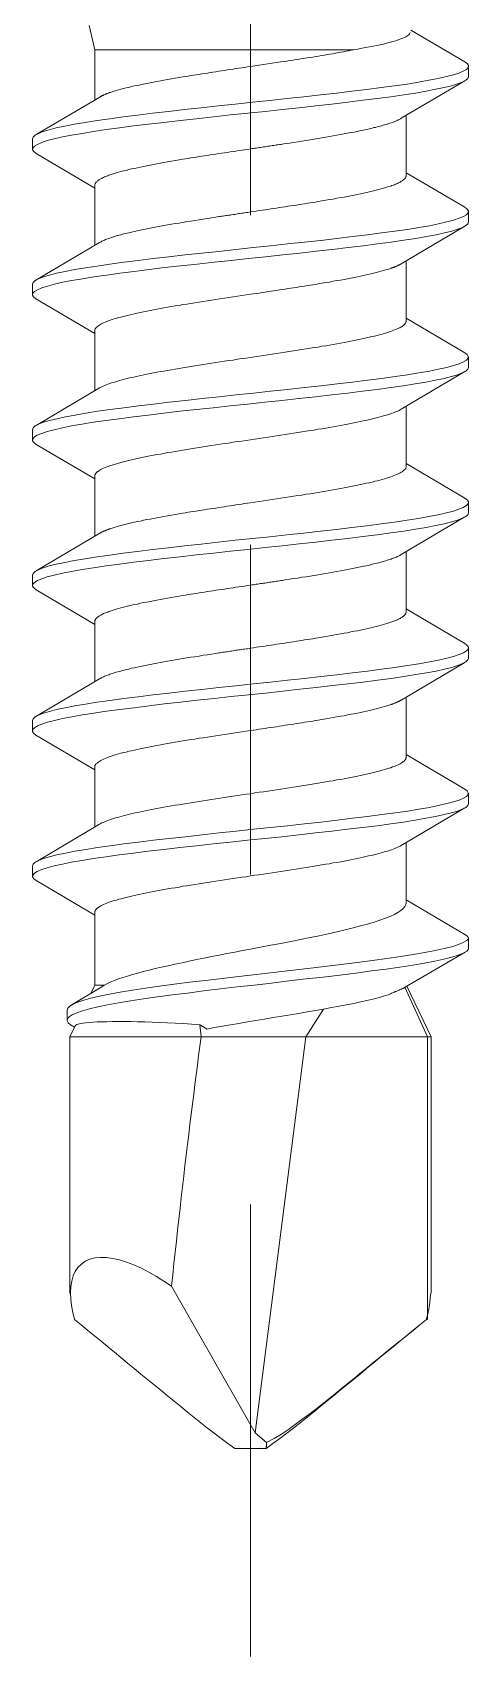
# Model space of a CAD drawing. Header units: millimetres. Extents: x 1459 to 16731, y 971 to 8404.
# Drawn here: x 5903.98 to 5908.18, y 2284.15 to 2299.79 of the extents above; entities that cross this region are included whole.
import ezdxf

# ---------------------------------------------------------------- set-up
doc = ezdxf.new("R2010")
doc.units = ezdxf.units.MM
doc.header["$LTSCALE"] = 0.5
doc.linetypes.add('CENTER', pattern=[50.8, 31.75, -6.35, 6.35, -6.35])
doc.layers.get('0').update_dxf_attribs({"lineweight": 20})
doc.layers.add('Quincaillerie', color=150, linetype='Continuous', lineweight=20)

# ---------------------------------------------------------------- blocks, each defined once
blk = doc.blocks.new('4970082')
at = {"color": 1, "linetype": 'CENTER'}
blk.add_line((0, 5.75), (0, -24.003), dxfattribs=at)
for p, q in [((-1.5, -8.535), (-1.554, -8.3)), ((1.544, -8.344), (2.066, -8.652)), ((0.993, -8.535), (-1.5, -8.535)), ((-1.5, -9.018), (-1.5, -8.535)), ((2.1, -8.792), (2.1, -8.692)), ((2.066, -8.832), (1.453, -9.194)), ((-2.064, -9.351), (-1.452, -8.989)), ((1.5, -9.746), (1.5, -9.166)), ((-2.099, -9.492), (-2.099, -9.392)), ((-1.5, -9.866), (-2.065, -9.533)), ((-1.5, -10.418), (-1.5, -9.838)), ((1.5, -9.718), (2.065, -10.051)), ((2.099, -10.192), (2.099, -10.092)), ((2.064, -10.233), (1.452, -10.595)), ((-2.066, -10.752), (-1.453, -10.39)), ((1.5, -11.146), (1.5, -10.566)), ((-2.1, -10.892), (-2.1, -10.792)), ((-1.5, -11.266), (-2.066, -10.932)), ((-1.5, -11.818), (-1.5, -11.238)), ((1.5, -11.118), (2.064, -11.451)), ((2.099, -11.592), (2.099, -11.492)), ((2.065, -11.633), (1.453, -11.994)), ((-2.065, -12.151), (-1.453, -11.79)), ((1.5, -12.546), (1.5, -11.966)), ((-2.099, -12.292), (-2.099, -12.192)), ((-1.5, -12.666), (-2.064, -12.333)), ((-1.5, -13.218), (-1.5, -12.638)), ((1.5, -12.518), (2.066, -12.852)), ((2.1, -12.992), (2.1, -12.892)), ((2.066, -13.032), (1.453, -13.394)), ((-2.064, -13.551), (-1.452, -13.189)), ((1.5, -13.946), (1.5, -13.366)), ((-2.099, -13.692), (-2.099, -13.592)), ((-1.5, -14.066), (-2.065, -13.733)), ((-1.5, -14.618), (-1.5, -14.038)), ((1.5, -13.918), (2.065, -14.251)), ((2.099, -14.392), (2.099, -14.292)), ((2.064, -14.433), (1.452, -14.795)), ((-2.066, -14.952), (-1.453, -14.59)), ((1.5, -15.346), (1.5, -14.766)), ((-2.1, -15.092), (-2.1, -14.992)), ((-1.5, -15.466), (-2.066, -15.132)), ((1.5, -15.318), (2.064, -15.651)), ((-1.5, -16.018), (-1.5, -15.438)), ((2.099, -15.792), (2.099, -15.692)), ((2.065, -15.833), (1.453, -16.194)), ((-2.065, -16.351), (-1.453, -15.99)), ((1.5, -16.746), (1.5, -16.166)), ((-2.099, -16.492), (-2.099, -16.392)), ((-1.5, -16.866), (-2.064, -16.533)), ((1.5, -16.718), (2.066, -17.052)), ((-1.5, -17.538), (-1.5, -16.838)), ((2.1, -17.192), (2.1, -17.092)), ((2.068, -17.221), (1.485, -17.562)), ((-1.727, -17.732), (-1.432, -17.554)), ((-1.539, -17.619), (-1.5, -17.538)), ((-1.405, -17.538), (-1.5, -17.538)), ((1.704, -18.038), (1.488, -17.56)), ((1.505, -17.55), (1.74, -18.038)), ((-1.767, -17.88), (-1.767, -17.78)), ((0.532, -18.038), (0.702, -17.77)), ((-1.74, -18.038), (-1.689, -17.932)), ((-1.695, -17.945), (-1.734, -17.922)), ((-0.475, -18.038), (-0.488, -17.922)), ((-0.475, -18.038), (-1.74, -18.038)), ((-1.74, -18.038), (-1.74, -20.509)), ((-0.475, -18.038), (0.532, -18.038)), ((0.532, -18.038), (0.044, -21.848)), ((0.532, -18.038), (1.704, -18.038)), ((1.74, -18.038), (1.704, -18.038)), ((1.704, -18.038), (1.704, -20.758)), ((1.74, -18.038), (1.74, -20.509)), ((0.044, -21.848), (-0.761, -20.436)), ((0.044, -21.848), (0.155, -21.942)), ((-0.15, -22), (0.15, -22))]:
    blk.add_line(p, q)
at = {"flags": 128}
for points in [[(0.993, -8.535), (1.034, -8.527), (1.073, -8.52), (1.111, -8.513), (1.148, -8.506), (1.183, -8.499), (1.217, -8.492), (1.249, -8.486), (1.28, -8.479), (1.309, -8.472), (1.337, -8.465), (1.362, -8.458), (1.387, -8.451), (1.409, -8.444), (1.43, -8.437), (1.449, -8.43), (1.466, -8.423), (1.482, -8.416), (1.495, -8.409), (1.507, -8.403), (1.517, -8.396), (1.525, -8.389), (1.531, -8.382), (1.535, -8.375), (1.538, -8.368)], [(0.334, -8.646), (0.364, -8.641), (0.394, -8.636), (0.424, -8.632), (0.454, -8.627), (0.484, -8.622), (0.513, -8.618), (0.542, -8.613), (0.571, -8.609), (0.6, -8.604), (0.628, -8.599), (0.656, -8.595), (0.684, -8.59), (0.712, -8.585), (0.739, -8.581), (0.766, -8.576), (0.793, -8.572), (0.819, -8.567), (0.845, -8.562), (0.871, -8.558), (0.896, -8.553), (0.921, -8.548), (0.945, -8.544), (0.969, -8.539), (0.993, -8.535)], [(-2.099, -9.392), (-2.093, -9.375), (-2.073, -9.357), (-2.041, -9.34), (-1.996, -9.322), (-1.939, -9.304), (-1.87, -9.287), (-1.788, -9.269), (-1.695, -9.251), (-1.592, -9.234), (-1.478, -9.216), (-1.356, -9.199), (-1.225, -9.181), (-1.087, -9.163), (-0.942, -9.146), (-0.79, -9.128), (-0.634, -9.11), (-0.474, -9.093), (-0.311, -9.075), (-0.146, -9.057), (0.02, -9.04), (0.186, -9.022), (0.351, -9.005), (0.514, -8.987), (0.673, -8.969), (0.828, -8.952), (0.977, -8.934), (1.121, -8.916), (1.258, -8.899), (1.387, -8.881), (1.508, -8.864), (1.619, -8.846), (1.719, -8.828), (1.809, -8.811), (1.887, -8.793), (1.954, -8.775), (2.008, -8.758), (2.05, -8.74), (2.08, -8.723), (2.096, -8.705), (2.1, -8.687), (2.089, -8.67), (2.066, -8.652)], [(-0.651, -8.796), (-0.625, -8.791), (-0.6, -8.787), (-0.574, -8.783), (-0.548, -8.779), (-0.522, -8.775), (-0.495, -8.771), (-0.469, -8.766), (-0.442, -8.762), (-0.415, -8.758), (-0.388, -8.754), (-0.361, -8.75), (-0.334, -8.746), (-0.306, -8.741), (-0.279, -8.737), (-0.251, -8.733), (-0.224, -8.729), (-0.196, -8.725), (-0.168, -8.721), (-0.14, -8.716), (-0.112, -8.712), (-0.084, -8.708), (-0.056, -8.704), (-0.028, -8.7), (0, -8.696)], [(-2.065, -9.533), (-2.088, -9.515), (-2.099, -9.498), (-2.096, -9.48), (-2.08, -9.462), (-2.052, -9.445), (-2.011, -9.427), (-1.957, -9.409), (-1.891, -9.392), (-1.812, -9.374), (-1.723, -9.356), (-1.622, -9.339), (-1.511, -9.321), (-1.391, -9.303), (-1.263, -9.286), (-1.127, -9.268), (-0.983, -9.251), (-0.833, -9.233), (-0.678, -9.215), (-0.519, -9.198), (-0.357, -9.18), (-0.192, -9.162), (-0.026, -9.145), (0.14, -9.127), (0.305, -9.109), (0.469, -9.092), (0.629, -9.074), (0.785, -9.057), (0.937, -9.039), (1.082, -9.021), (1.221, -9.004), (1.353, -8.986), (1.476, -8.968), (1.589, -8.951), (1.693, -8.933), (1.785, -8.915), (1.867, -8.898), (1.937, -8.88), (1.995, -8.863), (2.04, -8.845), (2.073, -8.827), (2.093, -8.81), (2.1, -8.792)], [(-1.351, -8.946), (-1.333, -8.939), (-1.313, -8.933), (-1.292, -8.927), (-1.27, -8.921), (-1.247, -8.914), (-1.223, -8.908), (-1.198, -8.902), (-1.172, -8.896), (-1.146, -8.889), (-1.118, -8.883), (-1.089, -8.877), (-1.06, -8.871), (-1.03, -8.864), (-0.999, -8.858), (-0.967, -8.852), (-0.935, -8.846), (-0.902, -8.839), (-0.868, -8.833), (-0.833, -8.827), (-0.798, -8.821), (-0.762, -8.814), (-0.726, -8.808), (-0.688, -8.802), (-0.651, -8.796)], [(-1.451, -8.989), (-1.448, -8.987), (-1.445, -8.985), (-1.442, -8.984), (-1.439, -8.982), (-1.435, -8.98), (-1.432, -8.978), (-1.428, -8.976), (-1.424, -8.975), (-1.42, -8.973), (-1.416, -8.971), (-1.412, -8.969), (-1.408, -8.967), (-1.404, -8.966), (-1.4, -8.964), (-1.395, -8.962), (-1.391, -8.96), (-1.386, -8.958), (-1.382, -8.956), (-1.377, -8.955), (-1.372, -8.953), (-1.367, -8.951), (-1.362, -8.949), (-1.357, -8.947), (-1.351, -8.946)], [(1.173, -9.288), (1.189, -9.284), (1.205, -9.281), (1.22, -9.277), (1.236, -9.273), (1.25, -9.269), (1.265, -9.265), (1.279, -9.261), (1.292, -9.257), (1.305, -9.253), (1.318, -9.249), (1.33, -9.245), (1.342, -9.241), (1.354, -9.237), (1.365, -9.233), (1.376, -9.23), (1.386, -9.226), (1.396, -9.222), (1.405, -9.218), (1.414, -9.214), (1.423, -9.21), (1.431, -9.206), (1.439, -9.202), (1.446, -9.198), (1.453, -9.194)], [(0.334, -9.438), (0.375, -9.432), (0.415, -9.426), (0.455, -9.42), (0.495, -9.413), (0.535, -9.407), (0.574, -9.401), (0.612, -9.395), (0.651, -9.388), (0.688, -9.382), (0.725, -9.376), (0.762, -9.37), (0.798, -9.363), (0.833, -9.357), (0.868, -9.351), (0.902, -9.345), (0.935, -9.338), (0.967, -9.332), (0.999, -9.326), (1.03, -9.32), (1.061, -9.313), (1.09, -9.307), (1.118, -9.301), (1.146, -9.295), (1.173, -9.288)], [(-0.651, -9.588), (-0.625, -9.584), (-0.6, -9.58), (-0.574, -9.576), (-0.548, -9.572), (-0.522, -9.568), (-0.495, -9.563), (-0.469, -9.559), (-0.442, -9.555), (-0.415, -9.551), (-0.388, -9.547), (-0.361, -9.543), (-0.334, -9.538), (-0.306, -9.534), (-0.279, -9.53), (-0.251, -9.526), (-0.224, -9.522), (-0.196, -9.518), (-0.168, -9.513), (-0.14, -9.509), (-0.112, -9.505), (-0.084, -9.501), (-0.056, -9.497), (-0.028, -9.493), (0, -9.488)], [(0, -9.488), (0.014, -9.486), (0.028, -9.484), (0.042, -9.482), (0.056, -9.48), (0.07, -9.478), (0.084, -9.476), (0.098, -9.474), (0.112, -9.472), (0.126, -9.47), (0.14, -9.468), (0.154, -9.466), (0.168, -9.463), (0.182, -9.461), (0.196, -9.459), (0.21, -9.457), (0.224, -9.455), (0.237, -9.453), (0.251, -9.451), (0.265, -9.449), (0.279, -9.447), (0.293, -9.445), (0.306, -9.443), (0.32, -9.441), (0.334, -9.438)], [(-1.351, -9.738), (-1.333, -9.732), (-1.313, -9.726), (-1.292, -9.72), (-1.27, -9.713), (-1.247, -9.707), (-1.223, -9.701), (-1.198, -9.695), (-1.172, -9.688), (-1.146, -9.682), (-1.118, -9.676), (-1.089, -9.67), (-1.06, -9.663), (-1.03, -9.657), (-0.999, -9.651), (-0.967, -9.645), (-0.935, -9.638), (-0.902, -9.632), (-0.868, -9.626), (-0.833, -9.62), (-0.798, -9.613), (-0.762, -9.607), (-0.726, -9.601), (-0.688, -9.595), (-0.651, -9.588)], [(-1.499, -9.838), (-1.499, -9.834), (-1.498, -9.83), (-1.497, -9.826), (-1.495, -9.822), (-1.493, -9.818), (-1.49, -9.813), (-1.486, -9.809), (-1.482, -9.805), (-1.478, -9.801), (-1.473, -9.797), (-1.468, -9.793), (-1.462, -9.788), (-1.455, -9.784), (-1.448, -9.78), (-1.441, -9.776), (-1.433, -9.772), (-1.425, -9.768), (-1.416, -9.763), (-1.406, -9.759), (-1.396, -9.755), (-1.386, -9.751), (-1.375, -9.747), (-1.363, -9.743), (-1.351, -9.738)], [(0.651, -9.996), (0.688, -9.989), (0.726, -9.983), (0.762, -9.977), (0.798, -9.971), (0.833, -9.964), (0.868, -9.958), (0.902, -9.952), (0.935, -9.946), (0.967, -9.939), (0.999, -9.933), (1.03, -9.927), (1.06, -9.921), (1.089, -9.914), (1.118, -9.908), (1.146, -9.902), (1.172, -9.896), (1.198, -9.889), (1.223, -9.883), (1.247, -9.877), (1.27, -9.871), (1.292, -9.864), (1.313, -9.858), (1.333, -9.852), (1.351, -9.846)], [(1.351, -9.846), (1.363, -9.841), (1.375, -9.837), (1.386, -9.833), (1.396, -9.829), (1.406, -9.825), (1.416, -9.821), (1.425, -9.816), (1.433, -9.812), (1.441, -9.808), (1.448, -9.804), (1.455, -9.8), (1.462, -9.796), (1.468, -9.791), (1.473, -9.787), (1.478, -9.783), (1.482, -9.779), (1.486, -9.775), (1.49, -9.771), (1.493, -9.766), (1.495, -9.762), (1.497, -9.758), (1.498, -9.754), (1.499, -9.75), (1.499, -9.746)], [(0, -10.096), (0.028, -10.091), (0.056, -10.087), (0.084, -10.083), (0.112, -10.079), (0.14, -10.075), (0.168, -10.071), (0.196, -10.066), (0.224, -10.062), (0.251, -10.058), (0.279, -10.054), (0.306, -10.05), (0.334, -10.046), (0.361, -10.041), (0.388, -10.037), (0.415, -10.033), (0.442, -10.029), (0.469, -10.025), (0.495, -10.021), (0.522, -10.016), (0.548, -10.012), (0.574, -10.008), (0.6, -10.004), (0.625, -10), (0.651, -9.996)], [(-2.1, -10.792), (-2.093, -10.774), (-2.073, -10.757), (-2.04, -10.739), (-1.995, -10.721), (-1.937, -10.704), (-1.867, -10.686), (-1.785, -10.669), (-1.693, -10.651), (-1.589, -10.633), (-1.476, -10.616), (-1.353, -10.598), (-1.221, -10.58), (-1.082, -10.563), (-0.937, -10.545), (-0.785, -10.527), (-0.629, -10.51), (-0.469, -10.492), (-0.305, -10.475), (-0.14, -10.457), (0.026, -10.439), (0.192, -10.422), (0.357, -10.404), (0.519, -10.386), (0.678, -10.369), (0.833, -10.351), (0.983, -10.333), (1.127, -10.316), (1.263, -10.298), (1.391, -10.281), (1.511, -10.263), (1.622, -10.245), (1.723, -10.228), (1.812, -10.21), (1.891, -10.192), (1.957, -10.175), (2.011, -10.157), (2.052, -10.139), (2.08, -10.122), (2.096, -10.104), (2.099, -10.087), (2.088, -10.069), (2.065, -10.051)], [(-1.173, -10.296), (-1.146, -10.289), (-1.118, -10.283), (-1.09, -10.277), (-1.061, -10.271), (-1.03, -10.264), (-0.999, -10.258), (-0.967, -10.252), (-0.935, -10.246), (-0.902, -10.239), (-0.868, -10.233), (-0.833, -10.227), (-0.798, -10.221), (-0.762, -10.214), (-0.725, -10.208), (-0.688, -10.202), (-0.651, -10.196), (-0.612, -10.189), (-0.574, -10.183), (-0.535, -10.177), (-0.495, -10.171), (-0.455, -10.164), (-0.415, -10.158), (-0.375, -10.152), (-0.334, -10.146)], [(-0.334, -10.146), (-0.32, -10.144), (-0.306, -10.141), (-0.293, -10.139), (-0.279, -10.137), (-0.265, -10.135), (-0.251, -10.133), (-0.237, -10.131), (-0.224, -10.129), (-0.21, -10.127), (-0.196, -10.125), (-0.182, -10.123), (-0.168, -10.121), (-0.154, -10.119), (-0.14, -10.116), (-0.126, -10.114), (-0.112, -10.112), (-0.098, -10.11), (-0.084, -10.108), (-0.07, -10.106), (-0.056, -10.104), (-0.042, -10.102), (-0.028, -10.1), (-0.014, -10.098), (0, -10.096)], [(-2.066, -10.932), (-2.089, -10.914), (-2.1, -10.897), (-2.096, -10.879), (-2.08, -10.861), (-2.05, -10.844), (-2.008, -10.826), (-1.954, -10.809), (-1.887, -10.791), (-1.809, -10.773), (-1.719, -10.756), (-1.619, -10.738), (-1.508, -10.72), (-1.387, -10.703), (-1.258, -10.685), (-1.121, -10.668), (-0.977, -10.65), (-0.828, -10.632), (-0.673, -10.615), (-0.514, -10.597), (-0.351, -10.579), (-0.186, -10.562), (-0.02, -10.544), (0.146, -10.527), (0.311, -10.509), (0.474, -10.491), (0.634, -10.474), (0.79, -10.456), (0.942, -10.438), (1.087, -10.421), (1.225, -10.403), (1.356, -10.386), (1.478, -10.368), (1.592, -10.35), (1.695, -10.333), (1.788, -10.315), (1.87, -10.297), (1.939, -10.28), (1.996, -10.262), (2.041, -10.244), (2.073, -10.227), (2.093, -10.209), (2.099, -10.192)], [(-1.453, -10.39), (-1.446, -10.386), (-1.439, -10.382), (-1.431, -10.378), (-1.423, -10.374), (-1.414, -10.37), (-1.405, -10.366), (-1.396, -10.362), (-1.386, -10.358), (-1.376, -10.355), (-1.365, -10.351), (-1.354, -10.347), (-1.342, -10.343), (-1.33, -10.339), (-1.318, -10.335), (-1.305, -10.331), (-1.292, -10.327), (-1.279, -10.323), (-1.265, -10.319), (-1.25, -10.315), (-1.236, -10.311), (-1.22, -10.307), (-1.205, -10.303), (-1.189, -10.3), (-1.173, -10.296)], [(1.351, -10.638), (1.357, -10.637), (1.362, -10.635), (1.367, -10.633), (1.372, -10.631), (1.377, -10.629), (1.382, -10.628), (1.386, -10.626), (1.391, -10.624), (1.395, -10.622), (1.4, -10.62), (1.404, -10.618), (1.408, -10.617), (1.412, -10.615), (1.416, -10.613), (1.42, -10.611), (1.424, -10.609), (1.428, -10.608), (1.432, -10.606), (1.435, -10.604), (1.439, -10.602), (1.442, -10.6), (1.445, -10.599), (1.448, -10.597), (1.451, -10.595)], [(0.651, -10.788), (0.688, -10.782), (0.726, -10.776), (0.762, -10.77), (0.798, -10.763), (0.833, -10.757), (0.868, -10.751), (0.902, -10.745), (0.935, -10.738), (0.967, -10.732), (0.999, -10.726), (1.03, -10.72), (1.06, -10.713), (1.089, -10.707), (1.118, -10.701), (1.146, -10.695), (1.172, -10.688), (1.198, -10.682), (1.223, -10.676), (1.247, -10.67), (1.27, -10.663), (1.292, -10.657), (1.313, -10.651), (1.333, -10.645), (1.351, -10.638)], [(-1.173, -11.088), (-1.146, -11.082), (-1.118, -11.076), (-1.09, -11.07), (-1.061, -11.063), (-1.03, -11.057), (-0.999, -11.051), (-0.967, -11.045), (-0.935, -11.038), (-0.902, -11.032), (-0.868, -11.026), (-0.833, -11.02), (-0.798, -11.013), (-0.762, -11.007), (-0.725, -11.001), (-0.688, -10.995), (-0.651, -10.988), (-0.612, -10.982), (-0.574, -10.976), (-0.535, -10.97), (-0.495, -10.963), (-0.455, -10.957), (-0.415, -10.951), (-0.375, -10.945), (-0.334, -10.938)], [(0, -10.888), (0.028, -10.884), (0.056, -10.88), (0.084, -10.876), (0.112, -10.872), (0.14, -10.868), (0.168, -10.863), (0.196, -10.859), (0.224, -10.855), (0.251, -10.851), (0.279, -10.847), (0.306, -10.843), (0.334, -10.838), (0.361, -10.834), (0.388, -10.83), (0.415, -10.826), (0.442, -10.822), (0.469, -10.818), (0.495, -10.813), (0.522, -10.809), (0.548, -10.805), (0.574, -10.801), (0.6, -10.797), (0.625, -10.793), (0.651, -10.788)], [(-1.5, -11.238), (-1.499, -11.232), (-1.498, -11.226), (-1.495, -11.22), (-1.49, -11.213), (-1.485, -11.207), (-1.478, -11.201), (-1.471, -11.195), (-1.462, -11.188), (-1.452, -11.182), (-1.441, -11.176), (-1.428, -11.17), (-1.415, -11.163), (-1.401, -11.157), (-1.385, -11.151), (-1.369, -11.145), (-1.351, -11.138), (-1.332, -11.132), (-1.312, -11.126), (-1.292, -11.12), (-1.27, -11.113), (-1.247, -11.107), (-1.223, -11.101), (-1.198, -11.095), (-1.173, -11.088)], [(0.935, -11.346), (0.967, -11.339), (0.999, -11.333), (1.029, -11.327), (1.059, -11.321), (1.088, -11.315), (1.116, -11.308), (1.144, -11.302), (1.17, -11.296), (1.196, -11.29), (1.22, -11.284), (1.244, -11.278), (1.267, -11.271), (1.288, -11.265), (1.309, -11.259), (1.329, -11.253), (1.348, -11.247), (1.366, -11.24), (1.382, -11.234), (1.398, -11.228), (1.413, -11.222), (1.426, -11.216), (1.439, -11.21), (1.45, -11.203), (1.46, -11.197)], [(1.46, -11.197), (1.463, -11.195), (1.466, -11.193), (1.469, -11.191), (1.472, -11.189), (1.475, -11.186), (1.477, -11.184), (1.48, -11.182), (1.482, -11.18), (1.484, -11.178), (1.486, -11.176), (1.488, -11.174), (1.49, -11.171), (1.491, -11.169), (1.493, -11.167), (1.494, -11.165), (1.495, -11.163), (1.496, -11.161), (1.497, -11.158), (1.498, -11.156), (1.498, -11.154), (1.499, -11.152), (1.499, -11.15), (1.499, -11.148), (1.499, -11.146)], [(0, -11.496), (0.042, -11.489), (0.084, -11.483), (0.126, -11.477), (0.168, -11.471), (0.21, -11.464), (0.251, -11.458), (0.292, -11.452), (0.334, -11.446), (0.374, -11.439), (0.415, -11.433), (0.455, -11.427), (0.495, -11.421), (0.535, -11.414), (0.574, -11.408), (0.612, -11.402), (0.651, -11.396), (0.688, -11.389), (0.725, -11.383), (0.762, -11.377), (0.798, -11.371), (0.833, -11.364), (0.868, -11.358), (0.902, -11.352), (0.935, -11.346)], [(-2.099, -12.192), (-2.093, -12.174), (-2.073, -12.156), (-2.04, -12.139), (-1.994, -12.121), (-1.936, -12.103), (-1.865, -12.086), (-1.783, -12.068), (-1.69, -12.051), (-1.587, -12.033), (-1.473, -12.015), (-1.351, -11.998), (-1.219, -11.98), (-1.08, -11.962), (-0.935, -11.945), (-0.783, -11.927), (-0.627, -11.91), (-0.466, -11.892), (-0.303, -11.874), (-0.138, -11.857), (0.028, -11.839), (0.194, -11.821), (0.358, -11.804), (0.52, -11.786), (0.68, -11.769), (0.834, -11.751), (0.984, -11.733), (1.128, -11.716), (1.264, -11.698), (1.393, -11.68), (1.512, -11.663), (1.623, -11.645), (1.723, -11.628), (1.812, -11.61), (1.89, -11.592), (1.957, -11.575), (2.011, -11.557), (2.053, -11.539), (2.081, -11.522), (2.096, -11.504), (2.098, -11.487), (2.088, -11.469), (2.064, -11.451)], [(-0.935, -11.646), (-0.902, -11.639), (-0.868, -11.633), (-0.833, -11.627), (-0.798, -11.621), (-0.762, -11.614), (-0.725, -11.608), (-0.688, -11.602), (-0.651, -11.596), (-0.612, -11.589), (-0.574, -11.583), (-0.535, -11.577), (-0.495, -11.571), (-0.455, -11.564), (-0.415, -11.558), (-0.374, -11.552), (-0.334, -11.546), (-0.292, -11.539), (-0.251, -11.533), (-0.21, -11.527), (-0.168, -11.521), (-0.126, -11.514), (-0.084, -11.508), (-0.042, -11.502), (0, -11.496)], [(-2.064, -12.333), (-2.088, -12.315), (-2.098, -12.298), (-2.096, -12.28), (-2.081, -12.262), (-2.053, -12.245), (-2.011, -12.227), (-1.957, -12.209), (-1.89, -12.192), (-1.812, -12.174), (-1.723, -12.156), (-1.623, -12.139), (-1.512, -12.121), (-1.393, -12.104), (-1.264, -12.086), (-1.128, -12.068), (-0.984, -12.051), (-0.834, -12.033), (-0.68, -12.015), (-0.52, -11.998), (-0.358, -11.98), (-0.194, -11.963), (-0.028, -11.945), (0.138, -11.927), (0.303, -11.91), (0.466, -11.892), (0.627, -11.874), (0.783, -11.857), (0.935, -11.839), (1.08, -11.822), (1.219, -11.804), (1.351, -11.786), (1.473, -11.769), (1.587, -11.751), (1.69, -11.733), (1.783, -11.716), (1.865, -11.698), (1.936, -11.681), (1.994, -11.663), (2.04, -11.645), (2.073, -11.628), (2.093, -11.61), (2.099, -11.592)], [(-1.453, -11.79), (-1.442, -11.784), (-1.431, -11.778), (-1.418, -11.772), (-1.404, -11.766), (-1.389, -11.76), (-1.374, -11.754), (-1.357, -11.748), (-1.339, -11.742), (-1.32, -11.736), (-1.301, -11.73), (-1.28, -11.724), (-1.259, -11.718), (-1.236, -11.712), (-1.213, -11.706), (-1.189, -11.7), (-1.164, -11.694), (-1.138, -11.688), (-1.111, -11.682), (-1.084, -11.676), (-1.056, -11.67), (-1.027, -11.664), (-0.997, -11.658), (-0.966, -11.652), (-0.935, -11.646)], [(0.935, -12.138), (0.966, -12.132), (0.997, -12.126), (1.027, -12.12), (1.056, -12.114), (1.084, -12.108), (1.111, -12.102), (1.138, -12.096), (1.164, -12.09), (1.189, -12.084), (1.213, -12.078), (1.236, -12.072), (1.259, -12.066), (1.28, -12.06), (1.301, -12.054), (1.32, -12.048), (1.339, -12.042), (1.357, -12.036), (1.374, -12.03), (1.389, -12.024), (1.404, -12.018), (1.418, -12.012), (1.431, -12.006), (1.442, -12), (1.453, -11.994)], [(0, -12.288), (0.042, -12.282), (0.084, -12.276), (0.126, -12.27), (0.168, -12.263), (0.21, -12.257), (0.251, -12.251), (0.292, -12.245), (0.334, -12.238), (0.374, -12.232), (0.415, -12.226), (0.455, -12.22), (0.495, -12.213), (0.535, -12.207), (0.574, -12.201), (0.612, -12.195), (0.651, -12.188), (0.688, -12.182), (0.725, -12.176), (0.762, -12.17), (0.798, -12.163), (0.833, -12.157), (0.868, -12.151), (0.902, -12.145), (0.935, -12.138)], [(-0.935, -12.438), (-0.902, -12.432), (-0.868, -12.426), (-0.833, -12.42), (-0.798, -12.413), (-0.762, -12.407), (-0.725, -12.401), (-0.688, -12.395), (-0.651, -12.388), (-0.612, -12.382), (-0.574, -12.376), (-0.535, -12.37), (-0.495, -12.363), (-0.455, -12.357), (-0.415, -12.351), (-0.374, -12.345), (-0.334, -12.338), (-0.292, -12.332), (-0.251, -12.326), (-0.21, -12.32), (-0.168, -12.313), (-0.126, -12.307), (-0.084, -12.301), (-0.042, -12.295), (0, -12.288)], [(-1.462, -12.588), (-1.452, -12.582), (-1.441, -12.576), (-1.429, -12.57), (-1.416, -12.563), (-1.401, -12.557), (-1.385, -12.551), (-1.369, -12.545), (-1.351, -12.538), (-1.332, -12.532), (-1.312, -12.526), (-1.291, -12.52), (-1.269, -12.513), (-1.247, -12.507), (-1.223, -12.501), (-1.198, -12.495), (-1.172, -12.488), (-1.146, -12.482), (-1.118, -12.476), (-1.09, -12.47), (-1.06, -12.463), (-1.03, -12.457), (-0.999, -12.451), (-0.968, -12.445), (-0.935, -12.438)], [(-1.499, -12.638), (-1.499, -12.636), (-1.499, -12.634), (-1.499, -12.632), (-1.498, -12.63), (-1.498, -12.628), (-1.497, -12.626), (-1.496, -12.624), (-1.495, -12.622), (-1.494, -12.62), (-1.493, -12.618), (-1.492, -12.616), (-1.49, -12.613), (-1.489, -12.611), (-1.487, -12.609), (-1.485, -12.607), (-1.483, -12.605), (-1.481, -12.603), (-1.479, -12.601), (-1.476, -12.599), (-1.474, -12.597), (-1.471, -12.595), (-1.468, -12.593), (-1.465, -12.591), (-1.462, -12.588)], [(1.173, -12.696), (1.198, -12.689), (1.223, -12.683), (1.247, -12.677), (1.27, -12.671), (1.292, -12.664), (1.312, -12.658), (1.332, -12.652), (1.351, -12.646), (1.369, -12.639), (1.385, -12.633), (1.401, -12.627), (1.415, -12.621), (1.428, -12.614), (1.441, -12.608), (1.452, -12.602), (1.462, -12.596), (1.471, -12.589), (1.478, -12.583), (1.485, -12.577), (1.49, -12.571), (1.495, -12.564), (1.498, -12.558), (1.499, -12.552), (1.5, -12.546)], [(0.334, -12.846), (0.375, -12.839), (0.415, -12.833), (0.455, -12.827), (0.495, -12.821), (0.535, -12.814), (0.574, -12.808), (0.612, -12.802), (0.651, -12.796), (0.688, -12.789), (0.725, -12.783), (0.762, -12.777), (0.798, -12.771), (0.833, -12.764), (0.868, -12.758), (0.902, -12.752), (0.935, -12.746), (0.967, -12.739), (0.999, -12.733), (1.03, -12.727), (1.061, -12.721), (1.09, -12.714), (1.118, -12.708), (1.146, -12.702), (1.173, -12.696)], [(-2.099, -13.592), (-2.093, -13.575), (-2.073, -13.557), (-2.041, -13.54), (-1.996, -13.522), (-1.939, -13.504), (-1.87, -13.487), (-1.788, -13.469), (-1.695, -13.451), (-1.592, -13.434), (-1.478, -13.416), (-1.356, -13.399), (-1.225, -13.381), (-1.087, -13.363), (-0.942, -13.346), (-0.79, -13.328), (-0.634, -13.31), (-0.474, -13.293), (-0.311, -13.275), (-0.146, -13.257), (0.02, -13.24), (0.186, -13.222), (0.351, -13.205), (0.514, -13.187), (0.673, -13.169), (0.828, -13.152), (0.977, -13.134), (1.121, -13.116), (1.258, -13.099), (1.387, -13.081), (1.508, -13.064), (1.619, -13.046), (1.719, -13.028), (1.809, -13.011), (1.887, -12.993), (1.954, -12.975), (2.008, -12.958), (2.05, -12.94), (2.08, -12.923), (2.096, -12.905), (2.1, -12.887), (2.089, -12.87), (2.066, -12.852)], [(-0.651, -12.996), (-0.625, -12.991), (-0.6, -12.987), (-0.574, -12.983), (-0.548, -12.979), (-0.522, -12.975), (-0.495, -12.971), (-0.469, -12.966), (-0.442, -12.962), (-0.415, -12.958), (-0.388, -12.954), (-0.361, -12.95), (-0.334, -12.946), (-0.306, -12.941), (-0.279, -12.937), (-0.251, -12.933), (-0.224, -12.929), (-0.196, -12.925), (-0.168, -12.921), (-0.14, -12.916), (-0.112, -12.912), (-0.084, -12.908), (-0.056, -12.904), (-0.028, -12.9), (0, -12.896)], [(-2.065, -13.733), (-2.088, -13.715), (-2.099, -13.698), (-2.096, -13.68), (-2.08, -13.662), (-2.052, -13.645), (-2.011, -13.627), (-1.957, -13.609), (-1.891, -13.592), (-1.812, -13.574), (-1.723, -13.556), (-1.622, -13.539), (-1.511, -13.521), (-1.391, -13.503), (-1.263, -13.486), (-1.127, -13.468), (-0.983, -13.451), (-0.833, -13.433), (-0.678, -13.415), (-0.519, -13.398), (-0.357, -13.38), (-0.192, -13.362), (-0.026, -13.345), (0.14, -13.327), (0.305, -13.309), (0.469, -13.292), (0.629, -13.274), (0.785, -13.257), (0.937, -13.239), (1.082, -13.221), (1.221, -13.204), (1.353, -13.186), (1.476, -13.168), (1.589, -13.151), (1.693, -13.133), (1.785, -13.115), (1.867, -13.098), (1.937, -13.08), (1.995, -13.063), (2.04, -13.045), (2.073, -13.027), (2.093, -13.01), (2.1, -12.992)], [(-1.351, -13.146), (-1.333, -13.139), (-1.313, -13.133), (-1.292, -13.127), (-1.27, -13.121), (-1.247, -13.114), (-1.223, -13.108), (-1.198, -13.102), (-1.172, -13.096), (-1.146, -13.089), (-1.118, -13.083), (-1.089, -13.077), (-1.06, -13.071), (-1.03, -13.064), (-0.999, -13.058), (-0.967, -13.052), (-0.935, -13.046), (-0.902, -13.039), (-0.868, -13.033), (-0.833, -13.027), (-0.798, -13.021), (-0.762, -13.014), (-0.726, -13.008), (-0.688, -13.002), (-0.651, -12.996)], [(-1.451, -13.189), (-1.448, -13.187), (-1.445, -13.185), (-1.442, -13.184), (-1.439, -13.182), (-1.435, -13.18), (-1.432, -13.178), (-1.428, -13.176), (-1.424, -13.175), (-1.42, -13.173), (-1.416, -13.171), (-1.412, -13.169), (-1.408, -13.167), (-1.404, -13.166), (-1.4, -13.164), (-1.395, -13.162), (-1.391, -13.16), (-1.386, -13.158), (-1.382, -13.156), (-1.377, -13.155), (-1.372, -13.153), (-1.367, -13.151), (-1.362, -13.149), (-1.357, -13.147), (-1.351, -13.146)], [(1.173, -13.488), (1.189, -13.484), (1.205, -13.481), (1.22, -13.477), (1.236, -13.473), (1.25, -13.469), (1.265, -13.465), (1.279, -13.461), (1.292, -13.457), (1.305, -13.453), (1.318, -13.449), (1.33, -13.445), (1.342, -13.441), (1.354, -13.437), (1.365, -13.433), (1.376, -13.43), (1.386, -13.426), (1.396, -13.422), (1.405, -13.418), (1.414, -13.414), (1.423, -13.41), (1.431, -13.406), (1.439, -13.402), (1.446, -13.398), (1.453, -13.394)], [(0.334, -13.638), (0.375, -13.632), (0.415, -13.626), (0.455, -13.62), (0.495, -13.613), (0.535, -13.607), (0.574, -13.601), (0.612, -13.595), (0.651, -13.588), (0.688, -13.582), (0.725, -13.576), (0.762, -13.57), (0.798, -13.563), (0.833, -13.557), (0.868, -13.551), (0.902, -13.545), (0.935, -13.538), (0.967, -13.532), (0.999, -13.526), (1.03, -13.52), (1.061, -13.513), (1.09, -13.507), (1.118, -13.501), (1.146, -13.495), (1.173, -13.488)], [(-0.651, -13.788), (-0.625, -13.784), (-0.6, -13.78), (-0.574, -13.776), (-0.548, -13.772), (-0.522, -13.768), (-0.495, -13.763), (-0.469, -13.759), (-0.442, -13.755), (-0.415, -13.751), (-0.388, -13.747), (-0.361, -13.743), (-0.334, -13.738), (-0.306, -13.734), (-0.279, -13.73), (-0.251, -13.726), (-0.224, -13.722), (-0.196, -13.718), (-0.168, -13.713), (-0.14, -13.709), (-0.112, -13.705), (-0.084, -13.701), (-0.056, -13.697), (-0.028, -13.693), (0, -13.688)], [(0, -13.688), (0.014, -13.686), (0.028, -13.684), (0.042, -13.682), (0.056, -13.68), (0.07, -13.678), (0.084, -13.676), (0.098, -13.674), (0.112, -13.672), (0.126, -13.67), (0.14, -13.668), (0.154, -13.666), (0.168, -13.663), (0.182, -13.661), (0.196, -13.659), (0.21, -13.657), (0.224, -13.655), (0.237, -13.653), (0.251, -13.651), (0.265, -13.649), (0.279, -13.647), (0.293, -13.645), (0.306, -13.643), (0.32, -13.641), (0.334, -13.638)], [(-1.351, -13.938), (-1.333, -13.932), (-1.313, -13.926), (-1.292, -13.92), (-1.27, -13.913), (-1.247, -13.907), (-1.223, -13.901), (-1.198, -13.895), (-1.172, -13.888), (-1.146, -13.882), (-1.118, -13.876), (-1.089, -13.87), (-1.06, -13.863), (-1.03, -13.857), (-0.999, -13.851), (-0.967, -13.845), (-0.935, -13.838), (-0.902, -13.832), (-0.868, -13.826), (-0.833, -13.82), (-0.798, -13.813), (-0.762, -13.807), (-0.726, -13.801), (-0.688, -13.795), (-0.651, -13.788)], [(-1.499, -14.038), (-1.499, -14.034), (-1.498, -14.03), (-1.497, -14.026), (-1.495, -14.022), (-1.493, -14.018), (-1.49, -14.013), (-1.486, -14.009), (-1.482, -14.005), (-1.478, -14.001), (-1.473, -13.997), (-1.468, -13.993), (-1.462, -13.988), (-1.455, -13.984), (-1.448, -13.98), (-1.441, -13.976), (-1.433, -13.972), (-1.425, -13.968), (-1.416, -13.963), (-1.406, -13.959), (-1.396, -13.955), (-1.386, -13.951), (-1.375, -13.947), (-1.363, -13.943), (-1.351, -13.938)], [(0.651, -14.196), (0.688, -14.189), (0.726, -14.183), (0.762, -14.177), (0.798, -14.171), (0.833, -14.164), (0.868, -14.158), (0.902, -14.152), (0.935, -14.146), (0.967, -14.139), (0.999, -14.133), (1.03, -14.127), (1.06, -14.121), (1.089, -14.114), (1.118, -14.108), (1.146, -14.102), (1.172, -14.096), (1.198, -14.089), (1.223, -14.083), (1.247, -14.077), (1.27, -14.071), (1.292, -14.064), (1.313, -14.058), (1.333, -14.052), (1.351, -14.046)], [(1.351, -14.046), (1.363, -14.041), (1.375, -14.037), (1.386, -14.033), (1.396, -14.029), (1.406, -14.025), (1.416, -14.021), (1.425, -14.016), (1.433, -14.012), (1.441, -14.008), (1.448, -14.004), (1.455, -14), (1.462, -13.996), (1.468, -13.991), (1.473, -13.987), (1.478, -13.983), (1.482, -13.979), (1.486, -13.975), (1.49, -13.971), (1.493, -13.966), (1.495, -13.962), (1.497, -13.958), (1.498, -13.954), (1.499, -13.95), (1.499, -13.946)], [(0, -14.296), (0.028, -14.291), (0.056, -14.287), (0.084, -14.283), (0.112, -14.279), (0.14, -14.275), (0.168, -14.271), (0.196, -14.266), (0.224, -14.262), (0.251, -14.258), (0.279, -14.254), (0.306, -14.25), (0.334, -14.246), (0.361, -14.241), (0.388, -14.237), (0.415, -14.233), (0.442, -14.229), (0.469, -14.225), (0.495, -14.221), (0.522, -14.216), (0.548, -14.212), (0.574, -14.208), (0.6, -14.204), (0.625, -14.2), (0.651, -14.196)], [(-2.1, -14.992), (-2.093, -14.974), (-2.073, -14.957), (-2.04, -14.939), (-1.995, -14.921), (-1.937, -14.904), (-1.867, -14.886), (-1.785, -14.869), (-1.693, -14.851), (-1.589, -14.833), (-1.476, -14.816), (-1.353, -14.798), (-1.221, -14.78), (-1.082, -14.763), (-0.937, -14.745), (-0.785, -14.727), (-0.629, -14.71), (-0.469, -14.692), (-0.305, -14.675), (-0.14, -14.657), (0.026, -14.639), (0.192, -14.622), (0.357, -14.604), (0.519, -14.586), (0.678, -14.569), (0.833, -14.551), (0.983, -14.533), (1.127, -14.516), (1.263, -14.498), (1.391, -14.481), (1.511, -14.463), (1.622, -14.445), (1.723, -14.428), (1.812, -14.41), (1.891, -14.392), (1.957, -14.375), (2.011, -14.357), (2.052, -14.339), (2.08, -14.322), (2.096, -14.304), (2.099, -14.287), (2.088, -14.269), (2.065, -14.251)], [(-1.173, -14.496), (-1.146, -14.489), (-1.118, -14.483), (-1.09, -14.477), (-1.061, -14.471), (-1.03, -14.464), (-0.999, -14.458), (-0.967, -14.452), (-0.935, -14.446), (-0.902, -14.439), (-0.868, -14.433), (-0.833, -14.427), (-0.798, -14.421), (-0.762, -14.414), (-0.725, -14.408), (-0.688, -14.402), (-0.651, -14.396), (-0.612, -14.389), (-0.574, -14.383), (-0.535, -14.377), (-0.495, -14.371), (-0.455, -14.364), (-0.415, -14.358), (-0.375, -14.352), (-0.334, -14.346)], [(-0.334, -14.346), (-0.32, -14.344), (-0.306, -14.341), (-0.293, -14.339), (-0.279, -14.337), (-0.265, -14.335), (-0.251, -14.333), (-0.237, -14.331), (-0.224, -14.329), (-0.21, -14.327), (-0.196, -14.325), (-0.182, -14.323), (-0.168, -14.321), (-0.154, -14.319), (-0.14, -14.316), (-0.126, -14.314), (-0.112, -14.312), (-0.098, -14.31), (-0.084, -14.308), (-0.07, -14.306), (-0.056, -14.304), (-0.042, -14.302), (-0.028, -14.3), (-0.014, -14.298), (0, -14.296)], [(-2.066, -15.132), (-2.089, -15.114), (-2.1, -15.097), (-2.096, -15.079), (-2.08, -15.062), (-2.05, -15.044), (-2.008, -15.026), (-1.954, -15.009), (-1.887, -14.991), (-1.809, -14.973), (-1.719, -14.956), (-1.619, -14.938), (-1.508, -14.92), (-1.387, -14.903), (-1.258, -14.885), (-1.121, -14.868), (-0.977, -14.85), (-0.828, -14.832), (-0.673, -14.815), (-0.514, -14.797), (-0.351, -14.779), (-0.186, -14.762), (-0.02, -14.744), (0.146, -14.727), (0.311, -14.709), (0.474, -14.691), (0.634, -14.674), (0.79, -14.656), (0.942, -14.638), (1.087, -14.621), (1.225, -14.603), (1.356, -14.586), (1.478, -14.568), (1.592, -14.55), (1.695, -14.533), (1.788, -14.515), (1.87, -14.497), (1.939, -14.48), (1.996, -14.462), (2.041, -14.444), (2.073, -14.427), (2.093, -14.409), (2.099, -14.392)], [(-1.453, -14.59), (-1.446, -14.586), (-1.439, -14.582), (-1.431, -14.578), (-1.423, -14.574), (-1.414, -14.57), (-1.405, -14.566), (-1.396, -14.562), (-1.386, -14.558), (-1.376, -14.555), (-1.365, -14.551), (-1.354, -14.547), (-1.342, -14.543), (-1.33, -14.539), (-1.318, -14.535), (-1.305, -14.531), (-1.292, -14.527), (-1.279, -14.523), (-1.265, -14.519), (-1.25, -14.515), (-1.236, -14.511), (-1.22, -14.507), (-1.205, -14.503), (-1.189, -14.5), (-1.173, -14.496)], [(0.651, -14.988), (0.688, -14.982), (0.726, -14.976), (0.762, -14.97), (0.798, -14.963), (0.833, -14.957), (0.868, -14.951), (0.902, -14.945), (0.935, -14.938), (0.967, -14.932), (0.999, -14.926), (1.03, -14.92), (1.06, -14.913), (1.089, -14.907), (1.118, -14.901), (1.146, -14.895), (1.172, -14.888), (1.198, -14.882), (1.223, -14.876), (1.247, -14.87), (1.27, -14.863), (1.292, -14.857), (1.313, -14.851), (1.333, -14.845), (1.351, -14.838)], [(1.351, -14.838), (1.357, -14.837), (1.362, -14.835), (1.367, -14.833), (1.372, -14.831), (1.377, -14.829), (1.382, -14.828), (1.386, -14.826), (1.391, -14.824), (1.395, -14.822), (1.4, -14.82), (1.404, -14.818), (1.408, -14.817), (1.412, -14.815), (1.416, -14.813), (1.42, -14.811), (1.424, -14.809), (1.428, -14.808), (1.432, -14.806), (1.435, -14.804), (1.439, -14.802), (1.442, -14.8), (1.445, -14.799), (1.448, -14.797), (1.451, -14.795)], [(0, -15.088), (0.028, -15.084), (0.056, -15.08), (0.084, -15.076), (0.112, -15.072), (0.14, -15.068), (0.168, -15.063), (0.196, -15.059), (0.224, -15.055), (0.251, -15.051), (0.279, -15.047), (0.306, -15.043), (0.334, -15.038), (0.361, -15.034), (0.388, -15.03), (0.415, -15.026), (0.442, -15.022), (0.469, -15.018), (0.495, -15.013), (0.522, -15.009), (0.548, -15.005), (0.574, -15.001), (0.6, -14.997), (0.625, -14.993), (0.651, -14.988)], [(-1.173, -15.288), (-1.146, -15.282), (-1.118, -15.276), (-1.09, -15.27), (-1.061, -15.263), (-1.03, -15.257), (-0.999, -15.251), (-0.967, -15.245), (-0.935, -15.238), (-0.902, -15.232), (-0.868, -15.226), (-0.833, -15.22), (-0.798, -15.213), (-0.762, -15.207), (-0.725, -15.201), (-0.688, -15.195), (-0.651, -15.188), (-0.612, -15.182), (-0.574, -15.176), (-0.535, -15.17), (-0.495, -15.163), (-0.455, -15.157), (-0.415, -15.151), (-0.375, -15.145), (-0.334, -15.138)], [(-1.5, -15.438), (-1.499, -15.432), (-1.498, -15.426), (-1.495, -15.42), (-1.49, -15.413), (-1.485, -15.407), (-1.478, -15.401), (-1.471, -15.395), (-1.462, -15.388), (-1.452, -15.382), (-1.441, -15.376), (-1.428, -15.37), (-1.415, -15.363), (-1.401, -15.357), (-1.385, -15.351), (-1.369, -15.345), (-1.351, -15.338), (-1.332, -15.332), (-1.312, -15.326), (-1.292, -15.32), (-1.27, -15.313), (-1.247, -15.307), (-1.223, -15.301), (-1.198, -15.295), (-1.173, -15.288)], [(0.935, -15.546), (0.968, -15.539), (0.999, -15.533), (1.03, -15.527), (1.06, -15.521), (1.09, -15.514), (1.118, -15.508), (1.146, -15.502), (1.172, -15.496), (1.198, -15.489), (1.223, -15.483), (1.247, -15.477), (1.269, -15.471), (1.291, -15.464), (1.312, -15.458), (1.332, -15.452), (1.351, -15.446), (1.369, -15.439), (1.385, -15.433), (1.401, -15.427), (1.416, -15.421), (1.429, -15.414), (1.441, -15.408), (1.452, -15.402), (1.462, -15.396)], [(1.462, -15.396), (1.465, -15.394), (1.468, -15.391), (1.471, -15.389), (1.474, -15.387), (1.476, -15.385), (1.479, -15.383), (1.481, -15.381), (1.483, -15.379), (1.485, -15.377), (1.487, -15.375), (1.489, -15.373), (1.49, -15.371), (1.492, -15.369), (1.493, -15.366), (1.494, -15.364), (1.495, -15.362), (1.496, -15.36), (1.497, -15.358), (1.498, -15.356), (1.498, -15.354), (1.499, -15.352), (1.499, -15.35), (1.499, -15.348), (1.499, -15.346)], [(0, -15.696), (0.042, -15.689), (0.084, -15.683), (0.126, -15.677), (0.168, -15.671), (0.21, -15.664), (0.251, -15.658), (0.292, -15.652), (0.334, -15.646), (0.374, -15.639), (0.415, -15.633), (0.455, -15.627), (0.495, -15.621), (0.535, -15.614), (0.574, -15.608), (0.612, -15.602), (0.651, -15.596), (0.688, -15.589), (0.725, -15.583), (0.762, -15.577), (0.798, -15.571), (0.833, -15.564), (0.868, -15.558), (0.902, -15.552), (0.935, -15.546)], [(-2.099, -16.392), (-2.093, -16.374), (-2.073, -16.356), (-2.04, -16.339), (-1.994, -16.321), (-1.936, -16.303), (-1.865, -16.286), (-1.783, -16.268), (-1.69, -16.251), (-1.587, -16.233), (-1.473, -16.215), (-1.351, -16.198), (-1.219, -16.18), (-1.08, -16.162), (-0.935, -16.145), (-0.783, -16.127), (-0.627, -16.11), (-0.466, -16.092), (-0.303, -16.074), (-0.138, -16.057), (0.028, -16.039), (0.194, -16.021), (0.358, -16.004), (0.52, -15.986), (0.68, -15.969), (0.834, -15.951), (0.984, -15.933), (1.128, -15.916), (1.264, -15.898), (1.393, -15.88), (1.512, -15.863), (1.623, -15.845), (1.723, -15.828), (1.812, -15.81), (1.89, -15.792), (1.957, -15.775), (2.011, -15.757), (2.053, -15.739), (2.081, -15.722), (2.096, -15.704), (2.098, -15.687), (2.088, -15.669), (2.064, -15.651)], [(-0.935, -15.846), (-0.902, -15.839), (-0.868, -15.833), (-0.833, -15.827), (-0.798, -15.821), (-0.762, -15.814), (-0.725, -15.808), (-0.688, -15.802), (-0.651, -15.796), (-0.612, -15.789), (-0.574, -15.783), (-0.535, -15.777), (-0.495, -15.771), (-0.455, -15.764), (-0.415, -15.758), (-0.374, -15.752), (-0.334, -15.746), (-0.292, -15.739), (-0.251, -15.733), (-0.21, -15.727), (-0.168, -15.721), (-0.126, -15.714), (-0.084, -15.708), (-0.042, -15.702), (0, -15.696)], [(-2.064, -16.533), (-2.088, -16.515), (-2.098, -16.498), (-2.096, -16.48), (-2.081, -16.462), (-2.053, -16.445), (-2.011, -16.427), (-1.957, -16.409), (-1.89, -16.392), (-1.812, -16.374), (-1.723, -16.356), (-1.623, -16.339), (-1.512, -16.321), (-1.393, -16.304), (-1.264, -16.286), (-1.128, -16.268), (-0.984, -16.251), (-0.834, -16.233), (-0.68, -16.215), (-0.52, -16.198), (-0.358, -16.18), (-0.194, -16.163), (-0.028, -16.145), (0.138, -16.127), (0.303, -16.11), (0.466, -16.092), (0.627, -16.074), (0.783, -16.057), (0.935, -16.039), (1.08, -16.022), (1.219, -16.004), (1.351, -15.986), (1.473, -15.969), (1.587, -15.951), (1.69, -15.933), (1.783, -15.916), (1.865, -15.898), (1.936, -15.881), (1.994, -15.863), (2.04, -15.845), (2.073, -15.828), (2.093, -15.81), (2.099, -15.792)], [(-1.453, -15.99), (-1.442, -15.984), (-1.431, -15.978), (-1.418, -15.972), (-1.404, -15.966), (-1.389, -15.96), (-1.374, -15.954), (-1.357, -15.948), (-1.339, -15.942), (-1.32, -15.936), (-1.301, -15.93), (-1.28, -15.924), (-1.259, -15.918), (-1.236, -15.912), (-1.213, -15.906), (-1.189, -15.9), (-1.164, -15.894), (-1.138, -15.888), (-1.111, -15.882), (-1.084, -15.876), (-1.056, -15.87), (-1.027, -15.864), (-0.997, -15.858), (-0.966, -15.852), (-0.935, -15.846)], [(0.935, -16.338), (0.966, -16.332), (0.997, -16.326), (1.027, -16.32), (1.056, -16.314), (1.084, -16.308), (1.111, -16.302), (1.138, -16.296), (1.164, -16.29), (1.189, -16.284), (1.213, -16.278), (1.236, -16.272), (1.259, -16.266), (1.28, -16.26), (1.301, -16.254), (1.32, -16.248), (1.339, -16.242), (1.357, -16.236), (1.374, -16.23), (1.389, -16.224), (1.404, -16.218), (1.418, -16.212), (1.431, -16.206), (1.442, -16.2), (1.453, -16.194)], [(0, -16.488), (0.042, -16.482), (0.084, -16.476), (0.126, -16.47), (0.168, -16.463), (0.21, -16.457), (0.251, -16.451), (0.292, -16.445), (0.334, -16.438), (0.374, -16.432), (0.415, -16.426), (0.455, -16.42), (0.495, -16.413), (0.535, -16.407), (0.574, -16.401), (0.612, -16.395), (0.651, -16.388), (0.688, -16.382), (0.725, -16.376), (0.762, -16.37), (0.798, -16.363), (0.833, -16.357), (0.868, -16.351), (0.902, -16.345), (0.935, -16.338)], [(-0.935, -16.638), (-0.902, -16.632), (-0.868, -16.626), (-0.833, -16.62), (-0.798, -16.613), (-0.762, -16.607), (-0.725, -16.601), (-0.688, -16.595), (-0.651, -16.588), (-0.612, -16.582), (-0.574, -16.576), (-0.535, -16.57), (-0.495, -16.563), (-0.455, -16.557), (-0.415, -16.551), (-0.374, -16.545), (-0.334, -16.538), (-0.292, -16.532), (-0.251, -16.526), (-0.21, -16.52), (-0.168, -16.513), (-0.126, -16.507), (-0.084, -16.501), (-0.042, -16.495), (0, -16.488)], [(-1.462, -16.788), (-1.452, -16.782), (-1.441, -16.776), (-1.429, -16.77), (-1.416, -16.763), (-1.401, -16.757), (-1.385, -16.751), (-1.369, -16.745), (-1.351, -16.738), (-1.332, -16.732), (-1.312, -16.726), (-1.291, -16.72), (-1.269, -16.713), (-1.247, -16.707), (-1.223, -16.701), (-1.198, -16.695), (-1.172, -16.688), (-1.146, -16.682), (-1.118, -16.676), (-1.09, -16.67), (-1.06, -16.663), (-1.03, -16.657), (-0.999, -16.651), (-0.968, -16.645), (-0.935, -16.638)], [(-1.499, -16.838), (-1.499, -16.836), (-1.499, -16.834), (-1.499, -16.832), (-1.498, -16.83), (-1.498, -16.828), (-1.497, -16.826), (-1.496, -16.824), (-1.495, -16.822), (-1.494, -16.82), (-1.493, -16.818), (-1.492, -16.816), (-1.49, -16.813), (-1.489, -16.811), (-1.487, -16.809), (-1.485, -16.807), (-1.483, -16.805), (-1.481, -16.803), (-1.479, -16.801), (-1.476, -16.799), (-1.474, -16.797), (-1.471, -16.795), (-1.468, -16.793), (-1.465, -16.791), (-1.462, -16.788)], [(1.5, -16.746), (1.497, -16.764), (1.487, -16.783), (1.471, -16.802), (1.449, -16.821), (1.42, -16.84), (1.386, -16.858), (1.345, -16.877), (1.299, -16.895), (1.247, -16.914), (1.19, -16.932), (1.128, -16.951), (1.06, -16.969), (0.989, -16.988), (0.913, -17.007), (0.833, -17.025), (0.749, -17.044), (0.663, -17.063), (0.574, -17.082), (0.482, -17.1), (0.388, -17.119), (0.293, -17.137), (0.196, -17.156), (0.098, -17.174), (0, -17.193)], [(2.1, -17.092), (2.083, -17.111), (2.05, -17.13), (2.003, -17.149), (1.941, -17.169), (1.866, -17.188), (1.779, -17.207), (1.679, -17.226), (1.568, -17.245), (1.446, -17.264), (1.315, -17.283), (1.174, -17.302), (1.027, -17.321), (0.873, -17.34), (0.714, -17.359), (0.552, -17.378), (0.387, -17.398), (0.22, -17.417), (0.054, -17.436), (-0.111, -17.455), (-0.274, -17.474), (-0.433, -17.493), (-0.587, -17.512), (-0.736, -17.531), (-0.877, -17.55), (-1.012, -17.569), (-1.137, -17.589), (-1.254, -17.608), (-1.359, -17.627), (-1.454, -17.646), (-1.536, -17.665), (-1.606, -17.684), (-1.664, -17.703), (-1.708, -17.722), (-1.741, -17.741), (-1.76, -17.76), (-1.767, -17.78)], [(2.1, -17.192), (2.083, -17.211), (2.05, -17.231), (2.002, -17.25), (1.94, -17.269), (1.864, -17.288), (1.775, -17.307), (1.675, -17.327), (1.563, -17.346), (1.44, -17.365), (1.307, -17.384), (1.165, -17.403), (1.016, -17.423), (0.861, -17.442), (0.701, -17.461), (0.537, -17.48), (0.371, -17.499), (0.204, -17.519), (0.037, -17.538), (-0.129, -17.557), (-0.293, -17.576), (-0.452, -17.595), (-0.607, -17.615), (-0.755, -17.634), (-0.897, -17.653), (-1.031, -17.672), (-1.156, -17.691), (-1.271, -17.711), (-1.376, -17.73), (-1.469, -17.749), (-1.549, -17.768), (-1.617, -17.788), (-1.673, -17.807), (-1.716, -17.826), (-1.746, -17.845), (-1.762, -17.864), (-1.766, -17.884), (-1.757, -17.903), (-1.734, -17.922)], [(0, -17.193), (-0.076, -17.207), (-0.151, -17.221), (-0.227, -17.236), (-0.302, -17.25), (-0.376, -17.265), (-0.448, -17.28), (-0.52, -17.294), (-0.59, -17.309), (-0.659, -17.323), (-0.727, -17.337), (-0.792, -17.352), (-0.856, -17.366), (-0.917, -17.38), (-0.975, -17.394), (-1.032, -17.409), (-1.086, -17.423), (-1.137, -17.437), (-1.185, -17.452), (-1.229, -17.466), (-1.271, -17.48), (-1.309, -17.495), (-1.345, -17.509), (-1.376, -17.524), (-1.405, -17.538)], [(2.1, -17.092), (2.1, -17.09), (2.1, -17.089), (2.099, -17.087), (2.099, -17.085), (2.098, -17.084), (2.098, -17.082), (2.097, -17.08), (2.096, -17.079), (2.095, -17.077), (2.094, -17.075), (2.093, -17.074), (2.091, -17.072), (2.09, -17.07), (2.088, -17.069), (2.086, -17.067), (2.085, -17.065), (2.083, -17.064), (2.081, -17.062), (2.078, -17.06), (2.076, -17.059), (2.074, -17.057), (2.071, -17.055), (2.068, -17.054), (2.066, -17.052)], [(-1.405, -17.538), (-1.406, -17.539), (-1.407, -17.54), (-1.408, -17.54), (-1.409, -17.541), (-1.411, -17.542), (-1.412, -17.542), (-1.413, -17.543), (-1.414, -17.544), (-1.415, -17.544), (-1.416, -17.545), (-1.418, -17.546), (-1.419, -17.546), (-1.42, -17.547), (-1.421, -17.548), (-1.422, -17.548), (-1.423, -17.549), (-1.424, -17.55), (-1.425, -17.55), (-1.427, -17.551), (-1.428, -17.552), (-1.429, -17.552), (-1.43, -17.553), (-1.431, -17.554), (-1.432, -17.554)], [(1.325, -17.633), (1.281, -17.646), (1.231, -17.66), (1.178, -17.674), (1.12, -17.688), (1.059, -17.701), (0.994, -17.715), (0.926, -17.729), (0.854, -17.742), (0.781, -17.756), (0.705, -17.77), (0.627, -17.784), (0.547, -17.797), (0.466, -17.811), (0.384, -17.825), (0.301, -17.839), (0.218, -17.852), (0.135, -17.866), (0.052, -17.88), (-0.03, -17.893), (-0.111, -17.907), (-0.191, -17.921), (-0.269, -17.935), (-0.346, -17.948), (-0.42, -17.962)], [(1.325, -17.633), (1.337, -17.628), (1.348, -17.623), (1.358, -17.618), (1.368, -17.614), (1.377, -17.61), (1.386, -17.606), (1.394, -17.602), (1.402, -17.599), (1.41, -17.596), (1.417, -17.593), (1.424, -17.59), (1.431, -17.587), (1.437, -17.584), (1.443, -17.582), (1.448, -17.579), (1.454, -17.577), (1.459, -17.575), (1.463, -17.573), (1.468, -17.571), (1.472, -17.569), (1.476, -17.567), (1.479, -17.565), (1.482, -17.563), (1.485, -17.562)], [(-1.689, -17.932), (-1.683, -17.925), (-1.673, -17.919), (-1.658, -17.914), (-1.638, -17.909), (-1.614, -17.905), (-1.586, -17.901), (-1.553, -17.898), (-1.516, -17.896), (-1.475, -17.894), (-1.431, -17.892), (-1.382, -17.891), (-1.33, -17.89), (-1.274, -17.89), (-1.214, -17.89), (-1.152, -17.89), (-1.087, -17.891), (-1.019, -17.893), (-0.948, -17.895), (-0.875, -17.898), (-0.8, -17.901), (-0.724, -17.905), (-0.646, -17.91), (-0.568, -17.915), (-0.488, -17.922)], [(-0.488, -17.922), (-0.485, -17.924), (-0.482, -17.925), (-0.479, -17.927), (-0.476, -17.928), (-0.473, -17.93), (-0.47, -17.932), (-0.467, -17.933), (-0.464, -17.935), (-0.461, -17.937), (-0.458, -17.938), (-0.456, -17.94), (-0.453, -17.942), (-0.45, -17.943), (-0.447, -17.945), (-0.444, -17.947), (-0.442, -17.948), (-0.439, -17.95), (-0.436, -17.952), (-0.433, -17.953), (-0.431, -17.955), (-0.428, -17.957), (-0.425, -17.959), (-0.423, -17.96), (-0.42, -17.962)], [(-0.761, -20.436), (-0.749, -20.327), (-0.738, -20.218), (-0.726, -20.11), (-0.714, -20.003), (-0.702, -19.897), (-0.69, -19.791), (-0.678, -19.687), (-0.667, -19.583), (-0.655, -19.48), (-0.643, -19.377), (-0.631, -19.276), (-0.619, -19.175), (-0.607, -19.075), (-0.595, -18.976), (-0.583, -18.878), (-0.571, -18.781), (-0.559, -18.685), (-0.547, -18.59), (-0.535, -18.495), (-0.523, -18.402), (-0.511, -18.31), (-0.499, -18.218), (-0.487, -18.128), (-0.475, -18.038)], [(-1.694, -20.758), (-1.711, -20.691), (-1.723, -20.625), (-1.731, -20.561), (-1.733, -20.499), (-1.73, -20.442), (-1.722, -20.388), (-1.708, -20.339), (-1.688, -20.295), (-1.662, -20.256), (-1.629, -20.224), (-1.592, -20.198), (-1.548, -20.178), (-1.499, -20.166), (-1.446, -20.16), (-1.388, -20.162), (-1.326, -20.17), (-1.261, -20.185), (-1.193, -20.206), (-1.123, -20.232), (-1.051, -20.264), (-0.979, -20.301), (-0.906, -20.343), (-0.833, -20.388), (-0.761, -20.436)], [(1.694, -20.758), (1.697, -20.747), (1.7, -20.737), (1.703, -20.726), (1.705, -20.715), (1.708, -20.704), (1.71, -20.694), (1.712, -20.683), (1.715, -20.673), (1.717, -20.662), (1.719, -20.652), (1.72, -20.641), (1.722, -20.631), (1.724, -20.621), (1.725, -20.61), (1.727, -20.6), (1.728, -20.59), (1.729, -20.58), (1.73, -20.57), (1.731, -20.56), (1.732, -20.55), (1.732, -20.54), (1.733, -20.53), (1.733, -20.521), (1.733, -20.511)], [(-0.15, -22), (-0.217, -21.953), (-0.283, -21.904), (-0.349, -21.854), (-0.414, -21.803), (-0.479, -21.752), (-0.543, -21.701), (-0.608, -21.649), (-0.672, -21.597), (-0.736, -21.545), (-0.8, -21.493), (-0.864, -21.44), (-0.928, -21.388), (-0.992, -21.335), (-1.056, -21.283), (-1.119, -21.23), (-1.183, -21.178), (-1.247, -21.125), (-1.311, -21.073), (-1.375, -21.02), (-1.439, -20.968), (-1.502, -20.915), (-1.566, -20.863), (-1.63, -20.81), (-1.694, -20.758)], [(0.15, -22), (0.217, -21.953), (0.283, -21.904), (0.349, -21.854), (0.414, -21.803), (0.479, -21.752), (0.543, -21.701), (0.608, -21.649), (0.672, -21.597), (0.736, -21.545), (0.8, -21.493), (0.864, -21.44), (0.928, -21.388), (0.992, -21.335), (1.056, -21.283), (1.119, -21.23), (1.183, -21.178), (1.247, -21.125), (1.311, -21.073), (1.375, -21.02), (1.439, -20.968), (1.502, -20.915), (1.566, -20.863), (1.63, -20.81), (1.694, -20.758)], [(1.694, -20.758), (1.631, -20.809), (1.568, -20.86), (1.506, -20.911), (1.443, -20.962), (1.38, -21.013), (1.317, -21.064), (1.255, -21.116), (1.192, -21.167), (1.129, -21.218), (1.067, -21.269), (1.004, -21.32), (0.941, -21.371), (0.878, -21.422), (0.815, -21.473), (0.752, -21.524), (0.689, -21.574), (0.625, -21.624), (0.561, -21.673), (0.496, -21.722), (0.431, -21.77), (0.365, -21.817), (0.298, -21.862), (0.229, -21.905), (0.155, -21.942)], [(0.155, -21.942), (0.155, -21.944), (0.155, -21.947), (0.155, -21.949), (0.154, -21.952), (0.154, -21.954), (0.154, -21.956), (0.154, -21.959), (0.154, -21.961), (0.154, -21.964), (0.154, -21.966), (0.153, -21.969), (0.153, -21.971), (0.153, -21.974), (0.153, -21.976), (0.153, -21.978), (0.152, -21.981), (0.152, -21.983), (0.152, -21.986), (0.152, -21.988), (0.151, -21.99), (0.151, -21.993), (0.151, -21.995), (0.15, -21.998), (0.15, -22)]]:
    blk.add_lwpolyline(points, dxfattribs=at)
for centre, start_param, end_param in [((-0.003, -8.677), -1.57076, -1.348871), ((0.003, -10.907), 1.570833, 1.792722), ((-0.003, -12.877), -1.57076, -1.348871), ((0.003, -15.107), 1.570833, 1.792722)]:
    blk.add_ellipse(centre, major_axis=(1.517, 0.227), ratio=0.012537, start_param=start_param, end_param=end_param)
blk = doc.blocks.new('*U171')
at = {"layer": 'Quincaillerie', "lineweight": 18}
blk.add_blockref('4970082', (0, 0), dxfattribs=at)

msp = doc.modelspace()

# ---------------------------------------------------------------- block references
at = {"layer": 'Quincaillerie', "lineweight": 20}
msp.add_blockref('*U171', (5906.081, 2308.157), dxfattribs=at)

doc.saveas('drawing.dxf')
